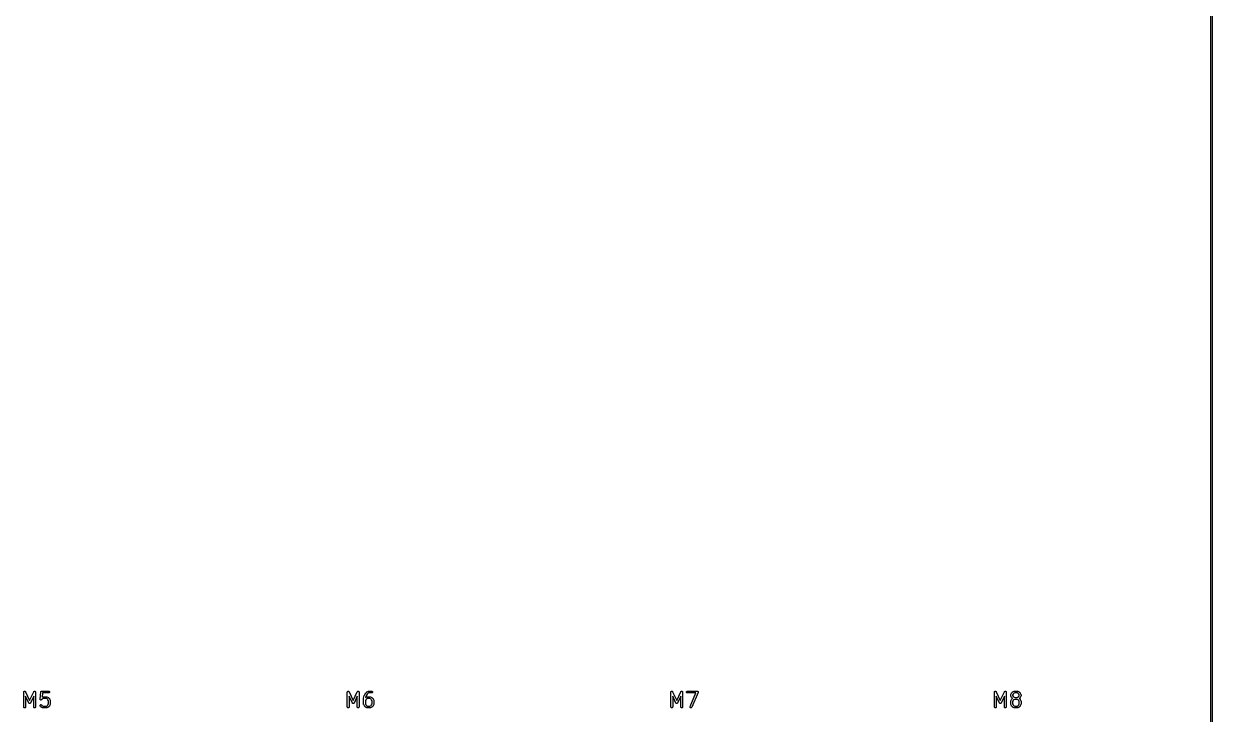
# Model space of a CAD drawing. Extents: x 25 to 346, y -457 to -16.
# Drawn here: x 203.2 to 345.5, y -319.2 to -236.5 of the extents above; entities that cross this region are included whole.
import ezdxf

# ---------------------------------------------------------------- set-up
doc = ezdxf.new("R2010")
doc.units = 0
doc.header["$MEASUREMENT"] = 0
doc.layers.add('BLACK', color=7, linetype='CONTINUOUS')

msp = doc.modelspace()

# ---------------------------------------------------------------- linework, layer by layer
at = {"layer": 'Black'}
for p, q in [((345.365, -456.49), (345.365, -16.585)), ((345.515, -16.51), (345.515, -456.565)), ((203.24, -316.526), (203.243, -316.512)), ((203.24, -318.304), (203.24, -316.526)), ((203.243, -316.512), (203.244, -316.498)), ((203.244, -316.498), (203.246, -316.494)), ((203.246, -316.494), (203.247, -316.489)), ((203.247, -316.489), (203.254, -316.477)), ((203.254, -316.477), (203.26, -316.464)), ((203.26, -316.464), (203.263, -316.461)), ((203.263, -316.461), (203.265, -316.457)), ((203.265, -316.457), (203.276, -316.448)), ((203.276, -316.448), (203.286, -316.438)), ((203.286, -316.438), (203.291, -316.436)), ((203.291, -316.436), (203.294, -316.433)), ((203.294, -316.433), (203.307, -316.428)), ((203.307, -316.428), (203.32, -316.422)), ((203.32, -316.422), (203.325, -316.422)), ((203.325, -316.422), (203.329, -316.42)), ((203.329, -316.42), (203.344, -316.42)), ((203.344, -316.42), (203.358, -316.419)), ((203.358, -316.419), (203.362, -316.42)), ((203.362, -316.42), (203.367, -316.42)), ((203.367, -316.42), (203.38, -316.425)), ((203.38, -316.425), (203.394, -316.428)), ((203.394, -316.428), (203.398, -316.431)), ((203.398, -316.431), (203.402, -316.433)), ((203.402, -316.433), (203.413, -316.442)), ((203.413, -316.442), (203.424, -316.45)), ((203.424, -316.45), (203.427, -316.454)), ((203.427, -316.454), (203.431, -316.457)), ((203.431, -316.457), (203.438, -316.469)), ((203.438, -316.469), (203.446, -316.481)), ((203.446, -316.481), (203.941, -317.541)), ((203.843, -317.842), (203.456, -317.013)), ((203.456, -317.013), (203.456, -318.304)), ((203.941, -317.541), (204.436, -316.481)), ((204.426, -317.013), (204.039, -317.842)), ((204.426, -318.304), (204.426, -317.013)), ((204.436, -316.481), (204.444, -316.469)), ((204.444, -316.469), (204.451, -316.457)), ((204.451, -316.457), (204.454, -316.454)), ((204.454, -316.454), (204.457, -316.45)), ((204.457, -316.45), (204.469, -316.442)), ((204.469, -316.442), (204.48, -316.433)), ((204.48, -316.433), (204.484, -316.431)), ((204.484, -316.431), (204.488, -316.428)), ((204.488, -316.428), (204.502, -316.425)), ((204.502, -316.425), (204.515, -316.42)), ((204.515, -316.42), (204.52, -316.42)), ((204.52, -316.42), (204.524, -316.419)), ((204.524, -316.419), (204.538, -316.42)), ((204.538, -316.42), (204.552, -316.42)), ((204.552, -316.42), (204.557, -316.422)), ((204.557, -316.422), (204.561, -316.422)), ((204.561, -316.422), (204.574, -316.428)), ((204.574, -316.428), (204.587, -316.433)), ((204.587, -316.433), (204.591, -316.436)), ((204.591, -316.436), (204.595, -316.438)), ((204.595, -316.438), (204.605, -316.448)), ((204.605, -316.448), (204.616, -316.457)), ((204.616, -316.457), (204.619, -316.461)), ((204.619, -316.461), (204.622, -316.464)), ((204.622, -316.464), (204.628, -316.477)), ((204.628, -316.477), (204.635, -316.489)), ((204.635, -316.489), (204.636, -316.494)), ((204.636, -316.494), (204.638, -316.498)), ((204.638, -316.498), (204.639, -316.512)), ((204.639, -316.512), (204.641, -316.526)), ((204.641, -316.526), (204.641, -318.304)), ((205.188, -317.362), (205.273, -316.516)), ((205.273, -316.516), (205.274, -316.512)), ((205.274, -316.508), (205.279, -316.494)), ((205.274, -316.512), (205.274, -316.508)), ((205.279, -316.494), (205.283, -316.48)), ((205.283, -316.48), (205.285, -316.476)), ((205.285, -316.476), (205.287, -316.472)), ((205.287, -316.472), (205.296, -316.461)), ((205.296, -316.461), (205.305, -316.449)), ((205.305, -316.449), (205.308, -316.447)), ((205.308, -316.447), (205.311, -316.444)), ((205.311, -316.444), (205.324, -316.436)), ((205.324, -316.436), (205.336, -316.428)), ((205.336, -316.428), (205.34, -316.427)), ((205.34, -316.427), (205.343, -316.425)), ((205.343, -316.425), (205.358, -316.422)), ((205.358, -316.422), (205.372, -316.419)), ((205.372, -316.419), (205.376, -316.419)), ((205.376, -316.419), (205.38, -316.418)), ((205.38, -316.418), (206.227, -316.418)), ((205.478, -316.634), (205.427, -317.144)), ((205.427, -317.144), (205.501, -317.107)), ((206.227, -316.634), (205.478, -316.634)), ((205.501, -317.107), (205.507, -317.105)), ((205.507, -317.105), (205.513, -317.102)), ((205.513, -317.102), (205.525, -317.1)), ((205.525, -317.1), (205.537, -317.096)), ((205.537, -317.096), (205.543, -317.097)), ((205.543, -317.097), (205.55, -317.096)), ((205.55, -317.096), (205.973, -317.096)), ((205.973, -317.096), (205.979, -317.097)), ((205.979, -317.097), (205.985, -317.096)), ((205.985, -317.096), (205.997, -317.1)), ((205.997, -317.1), (206.01, -317.102)), ((206.01, -317.102), (206.015, -317.105)), ((206.015, -317.105), (206.021, -317.107)), ((206.021, -317.107), (206.19, -317.192)), ((206.19, -317.192), (206.204, -317.202)), ((206.204, -317.202), (206.218, -317.212)), ((206.218, -317.212), (206.303, -317.297)), ((206.227, -316.418), (206.264, -316.425)), ((206.264, -316.628), (206.227, -316.634)), ((206.264, -316.425), (206.296, -316.444)), ((206.296, -316.609), (206.264, -316.628)), ((206.296, -316.444), (206.32, -316.472)), ((206.32, -316.58), (206.296, -316.609)), ((206.32, -316.472), (206.333, -316.508)), ((206.333, -316.545), (206.32, -316.58)), ((206.333, -316.508), (206.333, -316.545)), ((241.975, -316.526), (241.978, -316.512)), ((241.975, -318.304), (241.975, -316.526)), ((241.978, -316.512), (241.979, -316.498)), ((241.979, -316.498), (241.981, -316.494)), ((241.981, -316.494), (241.982, -316.489)), ((241.982, -316.489), (241.989, -316.477)), ((241.989, -316.477), (241.995, -316.464)), ((241.995, -316.464), (241.998, -316.461)), ((241.998, -316.461), (242, -316.457)), ((242, -316.457), (242.011, -316.448)), ((242.011, -316.448), (242.021, -316.438)), ((242.021, -316.438), (242.026, -316.436)), ((242.026, -316.436), (242.029, -316.433)), ((242.029, -316.433), (242.042, -316.428)), ((242.042, -316.428), (242.055, -316.422)), ((242.055, -316.422), (242.06, -316.422)), ((242.06, -316.422), (242.064, -316.42)), ((242.064, -316.42), (242.079, -316.42)), ((242.079, -316.42), (242.093, -316.419)), ((242.093, -316.419), (242.097, -316.42)), ((242.097, -316.42), (242.102, -316.42)), ((242.102, -316.42), (242.115, -316.425)), ((242.115, -316.425), (242.129, -316.428)), ((242.129, -316.428), (242.133, -316.431)), ((242.133, -316.431), (242.137, -316.433)), ((242.137, -316.433), (242.148, -316.442)), ((242.148, -316.442), (242.159, -316.45)), ((242.159, -316.45), (242.162, -316.454)), ((242.162, -316.454), (242.166, -316.457)), ((242.166, -316.457), (242.173, -316.469)), ((242.173, -316.469), (242.181, -316.481)), ((242.181, -316.481), (242.676, -317.541)), ((242.578, -317.842), (242.191, -317.013)), ((242.191, -317.013), (242.191, -318.304)), ((242.676, -317.541), (243.171, -316.481)), ((243.161, -317.013), (242.774, -317.842)), ((243.161, -318.304), (243.161, -317.013)), ((243.171, -316.481), (243.179, -316.469)), ((243.179, -316.469), (243.186, -316.457)), ((243.186, -316.457), (243.189, -316.454)), ((243.189, -316.454), (243.192, -316.45)), ((243.192, -316.45), (243.204, -316.442)), ((243.204, -316.442), (243.215, -316.433)), ((243.215, -316.433), (243.219, -316.431)), ((243.219, -316.431), (243.223, -316.428)), ((243.223, -316.428), (243.237, -316.425)), ((243.237, -316.425), (243.25, -316.42)), ((243.25, -316.42), (243.255, -316.42)), ((243.255, -316.42), (243.259, -316.419)), ((243.259, -316.419), (243.273, -316.42)), ((243.273, -316.42), (243.287, -316.42)), ((243.287, -316.42), (243.292, -316.422)), ((243.292, -316.422), (243.296, -316.422)), ((243.296, -316.422), (243.309, -316.428)), ((243.309, -316.428), (243.322, -316.433)), ((243.322, -316.433), (243.326, -316.436)), ((243.326, -316.436), (243.33, -316.438)), ((243.33, -316.438), (243.34, -316.448)), ((243.34, -316.448), (243.351, -316.457)), ((243.351, -316.457), (243.354, -316.461)), ((243.354, -316.461), (243.357, -316.464)), ((243.357, -316.464), (243.363, -316.477)), ((243.363, -316.477), (243.37, -316.489)), ((243.37, -316.489), (243.371, -316.494)), ((243.371, -316.494), (243.373, -316.498)), ((243.373, -316.498), (243.374, -316.512)), ((243.374, -316.512), (243.376, -316.526)), ((243.376, -316.526), (243.376, -318.304)), ((243.925, -317.275), (243.926, -317.262)), ((243.926, -317.262), (244.01, -316.923)), ((244.01, -316.923), (244.018, -316.907)), ((244.018, -316.907), (244.025, -316.89)), ((244.025, -316.89), (244.195, -316.636)), ((244.215, -316.994), (244.168, -317.184)), ((244.168, -317.184), (244.321, -317.107)), ((244.195, -316.636), (244.202, -316.628)), ((244.202, -316.628), (244.208, -316.619)), ((244.208, -316.619), (244.293, -316.535)), ((244.368, -316.764), (244.215, -316.994)), ((244.293, -316.535), (244.307, -316.525)), ((244.307, -316.525), (244.321, -316.514)), ((244.321, -316.514), (244.49, -316.43)), ((244.321, -317.107), (244.327, -317.105)), ((244.327, -317.105), (244.332, -317.102)), ((244.332, -317.102), (244.345, -317.1)), ((244.345, -317.1), (244.357, -317.096)), ((244.357, -317.096), (244.363, -317.097)), ((244.363, -317.097), (244.369, -317.096)), ((244.433, -316.7), (244.368, -316.764)), ((244.369, -317.096), (244.708, -317.096)), ((244.564, -316.634), (244.433, -316.7)), ((244.49, -316.43), (244.496, -316.428)), ((244.496, -316.428), (244.502, -316.425)), ((244.502, -316.425), (244.514, -316.423)), ((244.514, -316.423), (244.526, -316.419)), ((244.526, -316.419), (244.532, -316.419)), ((244.532, -316.419), (244.539, -316.418)), ((244.539, -316.418), (244.877, -316.418)), ((244.877, -316.634), (244.564, -316.634)), ((244.708, -317.096), (244.714, -317.097)), ((244.714, -317.097), (244.72, -317.096)), ((244.72, -317.096), (244.732, -317.1)), ((244.732, -317.1), (244.745, -317.102)), ((244.745, -317.102), (244.75, -317.105)), ((244.75, -317.105), (244.756, -317.107)), ((244.756, -317.107), (244.925, -317.192)), ((244.877, -316.418), (244.914, -316.425)), ((244.914, -316.628), (244.877, -316.634)), ((244.914, -316.425), (244.947, -316.444)), ((244.947, -316.609), (244.914, -316.628)), ((244.925, -317.192), (244.939, -317.202)), ((244.939, -317.202), (244.953, -317.212)), ((244.947, -316.444), (244.971, -316.472)), ((244.971, -316.58), (244.947, -316.609)), ((244.953, -317.212), (245.038, -317.297)), ((244.971, -316.472), (244.983, -316.508)), ((244.983, -316.545), (244.971, -316.58)), ((244.983, -316.508), (244.983, -316.545)), ((280.71, -316.526), (280.713, -316.512)), ((280.71, -318.304), (280.71, -316.526)), ((280.713, -316.512), (280.714, -316.498)), ((280.714, -316.498), (280.716, -316.494)), ((280.716, -316.494), (280.717, -316.489)), ((280.717, -316.489), (280.724, -316.477)), ((280.724, -316.477), (280.73, -316.464)), ((280.73, -316.464), (280.733, -316.461)), ((280.733, -316.461), (280.735, -316.457)), ((280.735, -316.457), (280.746, -316.448)), ((280.746, -316.448), (280.756, -316.438)), ((280.756, -316.438), (280.761, -316.436)), ((280.761, -316.436), (280.764, -316.433)), ((280.764, -316.433), (280.777, -316.428)), ((280.777, -316.428), (280.79, -316.422)), ((280.79, -316.422), (280.795, -316.422)), ((280.795, -316.422), (280.799, -316.42)), ((280.799, -316.42), (280.814, -316.42)), ((280.814, -316.42), (280.828, -316.419)), ((280.828, -316.419), (280.832, -316.42)), ((280.832, -316.42), (280.837, -316.42)), ((280.837, -316.42), (280.85, -316.425)), ((280.85, -316.425), (280.864, -316.428)), ((280.864, -316.428), (280.868, -316.431)), ((280.868, -316.431), (280.872, -316.433)), ((280.872, -316.433), (280.883, -316.442)), ((280.883, -316.442), (280.894, -316.45)), ((280.894, -316.45), (280.897, -316.454)), ((280.897, -316.454), (280.901, -316.457)), ((280.901, -316.457), (280.908, -316.469)), ((280.908, -316.469), (280.916, -316.481)), ((280.916, -316.481), (281.411, -317.541)), ((281.313, -317.842), (280.926, -317.013)), ((280.926, -317.013), (280.926, -318.304)), ((281.411, -317.541), (281.906, -316.481)), ((281.896, -317.013), (281.509, -317.842)), ((281.896, -318.304), (281.896, -317.013)), ((281.906, -316.481), (281.914, -316.469)), ((281.914, -316.469), (281.921, -316.457)), ((281.921, -316.457), (281.924, -316.454)), ((281.924, -316.454), (281.927, -316.45)), ((281.927, -316.45), (281.939, -316.442)), ((281.939, -316.442), (281.95, -316.433)), ((281.95, -316.433), (281.954, -316.431)), ((281.954, -316.431), (281.958, -316.428)), ((281.958, -316.428), (281.972, -316.425)), ((281.972, -316.425), (281.985, -316.42)), ((281.985, -316.42), (281.99, -316.42)), ((281.99, -316.42), (281.994, -316.419)), ((281.994, -316.419), (282.008, -316.42)), ((282.008, -316.42), (282.022, -316.42)), ((282.022, -316.42), (282.027, -316.422)), ((282.027, -316.422), (282.031, -316.422)), ((282.031, -316.422), (282.044, -316.428)), ((282.044, -316.428), (282.057, -316.433)), ((282.057, -316.433), (282.061, -316.436)), ((282.061, -316.436), (282.065, -316.438)), ((282.065, -316.438), (282.075, -316.448)), ((282.075, -316.448), (282.086, -316.457)), ((282.086, -316.457), (282.089, -316.461)), ((282.089, -316.461), (282.092, -316.464)), ((282.092, -316.464), (282.098, -316.477)), ((282.098, -316.477), (282.105, -316.489)), ((282.105, -316.489), (282.106, -316.494)), ((282.106, -316.494), (282.108, -316.498)), ((282.108, -316.498), (282.109, -316.512)), ((282.109, -316.512), (282.111, -316.526)), ((282.111, -316.526), (282.111, -318.304)), ((282.575, -316.508), (282.587, -316.472)), ((282.575, -316.545), (282.575, -316.508)), ((282.587, -316.58), (282.575, -316.545)), ((282.587, -316.472), (282.611, -316.444)), ((282.611, -316.609), (282.587, -316.58)), ((282.611, -316.444), (282.644, -316.425)), ((282.644, -316.628), (282.611, -316.609)), ((282.644, -316.425), (282.681, -316.418)), ((282.681, -316.634), (282.644, -316.628)), ((282.681, -316.418), (283.866, -316.418)), ((283.702, -316.634), (282.681, -316.634)), ((283.005, -318.262), (283.702, -316.634)), ((283.965, -316.569), (283.203, -318.347)), ((283.866, -316.418), (283.878, -316.421)), ((283.878, -316.421), (283.891, -316.421)), ((283.891, -316.421), (283.897, -316.424)), ((283.897, -316.424), (283.903, -316.425)), ((283.903, -316.425), (283.914, -316.431)), ((283.914, -316.431), (283.925, -316.436)), ((283.925, -316.436), (283.93, -316.44)), ((283.93, -316.44), (283.936, -316.444)), ((283.936, -316.444), (283.944, -316.453)), ((283.944, -316.453), (283.953, -316.462)), ((283.953, -316.462), (283.956, -316.467)), ((283.956, -316.467), (283.96, -316.472)), ((283.96, -316.472), (283.964, -316.484)), ((283.964, -316.484), (283.97, -316.495)), ((283.968, -316.557), (283.965, -316.569)), ((283.972, -316.545), (283.968, -316.557)), ((283.97, -316.495), (283.97, -316.502)), ((283.97, -316.502), (283.972, -316.508)), ((283.972, -316.508), (283.972, -316.52)), ((283.972, -316.52), (283.974, -316.532)), ((283.974, -316.532), (283.972, -316.539)), ((283.972, -316.539), (283.972, -316.545)), ((319.445, -316.526), (319.448, -316.512)), ((319.445, -318.304), (319.445, -316.526)), ((319.448, -316.512), (319.449, -316.498)), ((319.449, -316.498), (319.451, -316.494)), ((319.451, -316.494), (319.452, -316.489)), ((319.452, -316.489), (319.459, -316.477)), ((319.459, -316.477), (319.465, -316.464)), ((319.465, -316.464), (319.468, -316.461)), ((319.468, -316.461), (319.47, -316.457)), ((319.47, -316.457), (319.481, -316.448)), ((319.481, -316.448), (319.491, -316.438)), ((319.491, -316.438), (319.496, -316.436)), ((319.496, -316.436), (319.499, -316.433)), ((319.499, -316.433), (319.512, -316.428)), ((319.512, -316.428), (319.525, -316.422)), ((319.525, -316.422), (319.53, -316.422)), ((319.53, -316.422), (319.534, -316.42)), ((319.534, -316.42), (319.549, -316.42)), ((319.549, -316.42), (319.563, -316.419)), ((319.563, -316.419), (319.567, -316.42)), ((319.567, -316.42), (319.572, -316.42)), ((319.572, -316.42), (319.585, -316.425)), ((319.585, -316.425), (319.599, -316.428)), ((319.599, -316.428), (319.603, -316.431)), ((319.603, -316.431), (319.607, -316.433)), ((319.607, -316.433), (319.618, -316.442)), ((319.618, -316.442), (319.629, -316.45)), ((319.629, -316.45), (319.632, -316.454)), ((319.632, -316.454), (319.636, -316.457)), ((319.636, -316.457), (319.643, -316.469)), ((319.643, -316.469), (319.651, -316.481)), ((319.651, -316.481), (320.146, -317.541)), ((320.048, -317.842), (319.661, -317.013)), ((319.661, -317.013), (319.661, -318.304)), ((320.146, -317.541), (320.641, -316.481)), ((320.631, -317.013), (320.244, -317.842)), ((320.631, -318.304), (320.631, -317.013)), ((320.641, -316.481), (320.649, -316.469)), ((320.649, -316.469), (320.656, -316.457)), ((320.656, -316.457), (320.659, -316.454)), ((320.659, -316.454), (320.662, -316.45)), ((320.662, -316.45), (320.674, -316.442)), ((320.674, -316.442), (320.685, -316.433)), ((320.685, -316.433), (320.689, -316.431)), ((320.689, -316.431), (320.693, -316.428)), ((320.693, -316.428), (320.707, -316.425)), ((320.707, -316.425), (320.72, -316.42)), ((320.72, -316.42), (320.725, -316.42)), ((320.725, -316.42), (320.729, -316.419)), ((320.729, -316.419), (320.743, -316.42)), ((320.743, -316.42), (320.757, -316.42)), ((320.757, -316.42), (320.762, -316.422)), ((320.762, -316.422), (320.766, -316.422)), ((320.766, -316.422), (320.779, -316.428)), ((320.779, -316.428), (320.792, -316.433)), ((320.792, -316.433), (320.796, -316.436)), ((320.796, -316.436), (320.8, -316.438)), ((320.8, -316.438), (320.81, -316.448)), ((320.81, -316.448), (320.821, -316.457)), ((320.821, -316.457), (320.824, -316.461)), ((320.824, -316.461), (320.827, -316.464)), ((320.827, -316.464), (320.833, -316.477)), ((320.833, -316.477), (320.84, -316.489)), ((320.84, -316.489), (320.841, -316.494)), ((320.841, -316.494), (320.843, -316.498)), ((320.843, -316.498), (320.844, -316.512)), ((320.844, -316.512), (320.846, -316.526)), ((320.846, -316.526), (320.846, -318.304)), ((321.393, -316.853), (321.397, -316.841)), ((321.394, -316.859), (321.393, -316.853)), ((321.393, -316.865), (321.394, -316.859)), ((321.393, -316.95), (321.393, -316.865)), ((321.394, -316.956), (321.393, -316.95)), ((321.393, -316.962), (321.394, -316.956)), ((321.397, -316.974), (321.393, -316.962)), ((321.397, -316.841), (321.399, -316.828)), ((321.399, -316.987), (321.397, -316.974)), ((321.399, -316.828), (321.402, -316.823)), ((321.402, -316.992), (321.399, -316.987)), ((321.402, -316.823), (321.404, -316.817)), ((321.404, -316.998), (321.402, -316.992)), ((321.404, -316.817), (321.489, -316.647)), ((321.489, -317.167), (321.404, -316.998)), ((321.489, -316.647), (321.499, -316.634)), ((321.499, -317.181), (321.489, -317.167)), ((321.499, -316.634), (321.509, -316.619)), ((321.509, -317.195), (321.499, -317.181)), ((321.509, -316.619), (321.594, -316.535)), ((321.594, -317.28), (321.509, -317.195)), ((321.594, -316.535), (321.608, -316.525)), ((321.608, -316.525), (321.622, -316.514)), ((321.674, -316.76), (321.608, -316.89)), ((321.608, -316.89), (321.608, -316.924)), ((321.608, -316.924), (321.674, -317.055)), ((321.622, -316.514), (321.791, -316.43)), ((321.734, -316.7), (321.674, -316.76)), ((321.674, -317.055), (321.734, -317.115)), ((321.865, -316.634), (321.734, -316.7)), ((321.734, -317.115), (321.865, -317.18)), ((321.791, -316.43), (321.797, -316.428)), ((321.797, -316.428), (321.802, -316.425)), ((321.802, -316.425), (321.815, -316.423)), ((321.815, -316.423), (321.827, -316.419)), ((321.827, -316.419), (321.833, -316.419)), ((321.833, -316.419), (321.839, -316.418)), ((321.839, -316.418), (322.178, -316.418)), ((322.152, -316.634), (321.865, -316.634)), ((321.865, -317.18), (322.152, -317.18)), ((322.283, -316.7), (322.152, -316.634)), ((322.152, -317.18), (322.283, -317.115)), ((322.178, -316.418), (322.184, -316.419)), ((322.184, -316.419), (322.19, -316.419)), ((322.19, -316.419), (322.202, -316.423)), ((322.202, -316.423), (322.215, -316.425)), ((322.215, -316.425), (322.22, -316.428)), ((322.22, -316.428), (322.226, -316.43)), ((322.226, -316.43), (322.395, -316.514)), ((322.343, -316.76), (322.283, -316.7)), ((322.283, -317.115), (322.343, -317.055)), ((322.409, -316.89), (322.343, -316.76)), ((322.343, -317.055), (322.409, -316.924)), ((322.395, -316.514), (322.409, -316.525)), ((322.409, -316.525), (322.423, -316.535)), ((322.409, -316.924), (322.409, -316.89)), ((322.423, -316.535), (322.508, -316.619)), ((322.508, -317.195), (322.423, -317.28)), ((322.508, -316.619), (322.518, -316.633)), ((322.518, -317.181), (322.508, -317.195)), ((322.518, -316.633), (322.528, -316.647)), ((322.528, -317.167), (322.518, -317.181)), ((322.528, -316.647), (322.613, -316.817)), ((322.613, -316.998), (322.528, -317.167)), ((322.613, -316.817), (322.615, -316.823)), ((322.615, -316.992), (322.613, -316.998)), ((322.615, -316.823), (322.618, -316.828)), ((322.618, -316.987), (322.615, -316.992)), ((322.618, -316.828), (322.62, -316.841)), ((322.62, -316.974), (322.618, -316.987)), ((322.62, -316.841), (322.624, -316.853)), ((322.624, -316.962), (322.62, -316.974)), ((322.624, -316.853), (322.623, -316.859)), ((322.623, -316.859), (322.624, -316.865)), ((322.624, -316.95), (322.623, -316.956)), ((322.623, -316.956), (322.624, -316.962)), ((322.624, -316.865), (322.624, -316.95)), ((203.247, -318.341), (203.24, -318.304)), ((203.265, -318.374), (203.247, -318.341)), ((203.294, -318.398), (203.265, -318.374)), ((203.329, -318.411), (203.294, -318.398)), ((203.367, -318.411), (203.329, -318.411)), ((203.402, -318.398), (203.367, -318.411)), ((203.431, -318.374), (203.402, -318.398)), ((203.45, -318.341), (203.431, -318.374)), ((203.456, -318.304), (203.45, -318.341)), ((203.848, -317.85), (203.843, -317.842)), ((203.852, -317.858), (203.848, -317.85)), ((203.859, -317.865), (203.852, -317.858)), ((203.865, -317.873), (203.859, -317.865)), ((203.872, -317.878), (203.865, -317.873)), ((203.879, -317.885), (203.872, -317.878)), ((203.887, -317.889), (203.879, -317.885)), ((203.895, -317.894), (203.887, -317.889)), ((203.904, -317.897), (203.895, -317.894)), ((203.913, -317.901), (203.904, -317.897)), ((203.922, -317.901), (203.913, -317.901)), ((203.931, -317.904), (203.922, -317.901)), ((203.941, -317.903), (203.931, -317.904)), ((203.95, -317.904), (203.941, -317.903)), ((203.959, -317.901), (203.95, -317.904)), ((203.969, -317.901), (203.959, -317.901)), ((203.977, -317.897), (203.969, -317.901)), ((203.986, -317.894), (203.977, -317.897)), ((203.994, -317.889), (203.986, -317.894)), ((204.003, -317.885), (203.994, -317.889)), ((204.009, -317.878), (204.003, -317.885)), ((204.017, -317.873), (204.009, -317.878)), ((204.023, -317.865), (204.017, -317.873)), ((204.029, -317.858), (204.023, -317.865)), ((204.033, -317.85), (204.029, -317.858)), ((204.039, -317.842), (204.033, -317.85)), ((204.432, -318.341), (204.426, -318.304)), ((204.451, -318.374), (204.432, -318.341)), ((204.48, -318.398), (204.451, -318.374)), ((204.515, -318.411), (204.48, -318.398)), ((204.552, -318.411), (204.515, -318.411)), ((204.587, -318.398), (204.552, -318.411)), ((204.616, -318.374), (204.587, -318.398)), ((204.635, -318.341), (204.616, -318.374)), ((204.641, -318.304), (204.635, -318.341)), ((205.188, -317.363), (205.188, -317.362)), ((205.188, -317.364), (205.188, -317.363)), ((205.19, -317.382), (205.188, -317.364)), ((205.188, -318.144), (205.191, -318.107)), ((205.198, -318.181), (205.188, -318.144)), ((205.191, -317.4), (205.19, -317.382)), ((205.191, -317.401), (205.191, -317.4)), ((205.191, -317.4), (205.191, -317.4)), ((205.199, -317.417), (205.191, -317.401)), ((205.191, -318.107), (205.207, -318.073)), ((205.219, -318.211), (205.198, -318.181)), ((205.206, -317.434), (205.199, -317.417)), ((205.207, -317.434), (205.206, -317.434)), ((205.207, -317.435), (205.207, -317.434)), ((205.22, -317.448), (205.207, -317.435)), ((205.207, -318.073), (205.234, -318.047)), ((205.304, -318.296), (205.219, -318.211)), ((205.232, -317.461), (205.22, -317.448)), ((205.233, -317.461), (205.232, -317.461)), ((205.234, -317.461), (205.233, -317.461)), ((205.25, -317.469), (205.234, -317.461)), ((205.234, -318.047), (205.268, -318.031)), ((205.266, -317.477), (205.25, -317.469)), ((205.267, -317.477), (205.266, -317.477)), ((205.268, -317.477), (205.267, -317.477)), ((205.286, -317.479), (205.268, -317.477)), ((205.268, -318.031), (205.305, -318.027)), ((205.304, -317.481), (205.286, -317.479)), ((205.305, -317.481), (205.304, -317.48)), ((205.304, -317.48), (205.304, -317.481)), ((205.318, -318.306), (205.304, -318.296)), ((205.322, -317.476), (205.305, -317.481)), ((205.305, -318.027), (205.341, -318.037)), ((205.332, -318.316), (205.318, -318.306)), ((205.34, -317.471), (205.322, -317.476)), ((205.501, -318.401), (205.332, -318.316)), ((205.341, -317.471), (205.34, -317.471)), ((205.34, -317.471), (205.34, -317.471)), ((205.356, -317.46), (205.341, -317.471)), ((205.341, -318.037), (205.372, -318.059)), ((205.371, -317.45), (205.356, -317.46)), ((205.372, -317.449), (205.371, -317.45)), ((205.371, -317.45), (205.371, -317.45)), ((205.444, -317.377), (205.372, -317.449)), ((205.372, -318.059), (205.444, -318.131)), ((205.575, -317.312), (205.444, -317.377)), ((205.444, -318.131), (205.575, -318.196)), ((205.507, -318.403), (205.501, -318.401)), ((205.513, -318.406), (205.507, -318.403)), ((205.525, -318.408), (205.513, -318.406)), ((205.537, -318.412), (205.525, -318.408)), ((205.543, -318.411), (205.537, -318.412)), ((205.55, -318.412), (205.543, -318.411)), ((205.973, -318.412), (205.55, -318.412)), ((205.947, -317.312), (205.575, -317.312)), ((205.575, -318.196), (205.947, -318.196)), ((206.078, -317.377), (205.947, -317.312)), ((205.947, -318.196), (206.078, -318.131)), ((205.979, -318.411), (205.973, -318.412)), ((205.985, -318.412), (205.979, -318.411)), ((205.997, -318.408), (205.985, -318.412)), ((206.01, -318.406), (205.997, -318.408)), ((206.015, -318.403), (206.01, -318.406)), ((206.021, -318.401), (206.015, -318.403)), ((206.19, -318.316), (206.021, -318.401)), ((206.138, -317.437), (206.078, -317.377)), ((206.078, -318.131), (206.138, -318.071)), ((206.204, -317.568), (206.138, -317.437)), ((206.138, -318.071), (206.204, -317.94)), ((206.204, -318.306), (206.19, -318.316)), ((206.204, -317.94), (206.204, -317.568)), ((206.218, -318.296), (206.204, -318.306)), ((206.303, -318.211), (206.218, -318.296)), ((206.303, -317.297), (206.313, -317.311)), ((206.313, -318.197), (206.303, -318.211)), ((206.313, -317.311), (206.323, -317.325)), ((206.323, -318.183), (206.313, -318.197)), ((206.323, -317.325), (206.408, -317.494)), ((206.408, -318.014), (206.323, -318.183)), ((206.408, -317.494), (206.41, -317.5)), ((206.41, -318.008), (206.408, -318.014)), ((206.41, -317.5), (206.413, -317.505)), ((206.413, -318.003), (206.41, -318.008)), ((206.413, -317.505), (206.415, -317.518)), ((206.415, -317.99), (206.413, -318.003)), ((206.415, -317.518), (206.419, -317.53)), ((206.419, -317.978), (206.415, -317.99)), ((206.419, -317.53), (206.418, -317.536)), ((206.418, -317.536), (206.419, -317.542)), ((206.419, -317.966), (206.418, -317.972)), ((206.418, -317.972), (206.419, -317.978)), ((206.419, -317.542), (206.419, -317.966)), ((241.982, -318.341), (241.975, -318.304)), ((242, -318.374), (241.982, -318.341)), ((242.029, -318.398), (242, -318.374)), ((242.064, -318.411), (242.029, -318.398)), ((242.102, -318.411), (242.064, -318.411)), ((242.137, -318.398), (242.102, -318.411)), ((242.166, -318.374), (242.137, -318.398)), ((242.185, -318.341), (242.166, -318.374)), ((242.191, -318.304), (242.185, -318.341)), ((242.583, -317.85), (242.578, -317.842)), ((242.587, -317.858), (242.583, -317.85)), ((242.594, -317.865), (242.587, -317.858)), ((242.6, -317.873), (242.594, -317.865)), ((242.607, -317.878), (242.6, -317.873)), ((242.614, -317.885), (242.607, -317.878)), ((242.622, -317.889), (242.614, -317.885)), ((242.63, -317.894), (242.622, -317.889)), ((242.639, -317.897), (242.63, -317.894)), ((242.648, -317.901), (242.639, -317.897)), ((242.657, -317.901), (242.648, -317.901)), ((242.666, -317.904), (242.657, -317.901)), ((242.676, -317.903), (242.666, -317.904)), ((242.685, -317.904), (242.676, -317.903)), ((242.694, -317.901), (242.685, -317.904)), ((242.704, -317.901), (242.694, -317.901)), ((242.712, -317.897), (242.704, -317.901)), ((242.721, -317.894), (242.712, -317.897)), ((242.729, -317.889), (242.721, -317.894)), ((242.738, -317.885), (242.729, -317.889)), ((242.744, -317.878), (242.738, -317.885)), ((242.752, -317.873), (242.744, -317.878)), ((242.758, -317.865), (242.752, -317.873)), ((242.764, -317.858), (242.758, -317.865)), ((242.768, -317.85), (242.764, -317.858)), ((242.774, -317.842), (242.768, -317.85)), ((243.167, -318.341), (243.161, -318.304)), ((243.186, -318.374), (243.167, -318.341)), ((243.215, -318.398), (243.186, -318.374)), ((243.25, -318.411), (243.215, -318.398)), ((243.287, -318.411), (243.25, -318.411)), ((243.322, -318.398), (243.287, -318.411)), ((243.351, -318.374), (243.322, -318.398)), ((243.37, -318.341), (243.351, -318.374)), ((243.376, -318.304), (243.37, -318.341)), ((243.923, -317.288), (243.925, -317.275)), ((243.923, -317.966), (243.923, -317.288)), ((243.924, -317.972), (243.923, -317.966)), ((243.923, -317.978), (243.924, -317.972)), ((243.927, -317.99), (243.923, -317.978)), ((243.929, -318.003), (243.927, -317.99)), ((243.932, -318.008), (243.929, -318.003)), ((243.934, -318.014), (243.932, -318.008)), ((244.019, -318.183), (243.934, -318.014)), ((244.029, -318.197), (244.019, -318.183)), ((244.039, -318.211), (244.029, -318.197)), ((244.124, -318.296), (244.039, -318.211)), ((244.138, -318.306), (244.124, -318.296)), ((244.204, -317.437), (244.138, -317.568)), ((244.138, -317.568), (244.138, -317.94)), ((244.138, -317.94), (244.204, -318.071)), ((244.152, -318.316), (244.138, -318.306)), ((244.321, -318.401), (244.152, -318.316)), ((244.264, -317.377), (244.204, -317.437)), ((244.204, -318.071), (244.264, -318.131)), ((244.395, -317.312), (244.264, -317.377)), ((244.264, -318.131), (244.395, -318.196)), ((244.327, -318.403), (244.321, -318.401)), ((244.332, -318.406), (244.327, -318.403)), ((244.345, -318.408), (244.332, -318.406)), ((244.357, -318.412), (244.345, -318.408)), ((244.363, -318.411), (244.357, -318.412)), ((244.369, -318.412), (244.363, -318.411)), ((244.708, -318.412), (244.369, -318.412)), ((244.682, -317.312), (244.395, -317.312)), ((244.395, -318.196), (244.682, -318.196)), ((244.813, -317.377), (244.682, -317.312)), ((244.682, -318.196), (244.813, -318.131)), ((244.714, -318.411), (244.708, -318.412)), ((244.72, -318.412), (244.714, -318.411)), ((244.732, -318.408), (244.72, -318.412)), ((244.745, -318.406), (244.732, -318.408)), ((244.75, -318.403), (244.745, -318.406)), ((244.756, -318.401), (244.75, -318.403)), ((244.925, -318.316), (244.756, -318.401)), ((244.873, -317.437), (244.813, -317.377)), ((244.813, -318.131), (244.873, -318.071)), ((244.939, -317.568), (244.873, -317.437)), ((244.873, -318.071), (244.939, -317.94)), ((244.939, -318.306), (244.925, -318.316)), ((244.939, -317.94), (244.939, -317.568)), ((244.953, -318.296), (244.939, -318.306)), ((245.038, -318.211), (244.953, -318.296)), ((245.038, -317.297), (245.048, -317.311)), ((245.048, -318.197), (245.038, -318.211)), ((245.048, -317.311), (245.058, -317.325)), ((245.058, -318.183), (245.048, -318.197)), ((245.058, -317.325), (245.143, -317.494)), ((245.143, -318.014), (245.058, -318.183)), ((245.143, -317.494), (245.145, -317.5)), ((245.145, -318.008), (245.143, -318.014)), ((245.145, -317.5), (245.148, -317.505)), ((245.148, -318.003), (245.145, -318.008)), ((245.148, -317.505), (245.15, -317.518)), ((245.15, -317.99), (245.148, -318.003)), ((245.15, -317.518), (245.154, -317.53)), ((245.154, -317.978), (245.15, -317.99)), ((245.154, -317.53), (245.153, -317.536)), ((245.153, -317.536), (245.154, -317.542)), ((245.154, -317.966), (245.153, -317.972)), ((245.153, -317.972), (245.154, -317.978)), ((245.154, -317.542), (245.154, -317.966)), ((280.717, -318.341), (280.71, -318.304)), ((280.735, -318.374), (280.717, -318.341)), ((280.764, -318.398), (280.735, -318.374)), ((280.799, -318.411), (280.764, -318.398)), ((280.837, -318.411), (280.799, -318.411)), ((280.872, -318.398), (280.837, -318.411)), ((280.901, -318.374), (280.872, -318.398)), ((280.92, -318.341), (280.901, -318.374)), ((280.926, -318.304), (280.92, -318.341)), ((281.318, -317.85), (281.313, -317.842)), ((281.322, -317.858), (281.318, -317.85)), ((281.329, -317.865), (281.322, -317.858)), ((281.335, -317.873), (281.329, -317.865)), ((281.342, -317.878), (281.335, -317.873)), ((281.349, -317.885), (281.342, -317.878)), ((281.357, -317.889), (281.349, -317.885)), ((281.365, -317.894), (281.357, -317.889)), ((281.374, -317.897), (281.365, -317.894)), ((281.383, -317.901), (281.374, -317.897)), ((281.392, -317.901), (281.383, -317.901)), ((281.401, -317.904), (281.392, -317.901)), ((281.411, -317.903), (281.401, -317.904)), ((281.42, -317.904), (281.411, -317.903)), ((281.429, -317.901), (281.42, -317.904)), ((281.439, -317.901), (281.429, -317.901)), ((281.447, -317.897), (281.439, -317.901)), ((281.456, -317.894), (281.447, -317.897)), ((281.464, -317.889), (281.456, -317.894)), ((281.473, -317.885), (281.464, -317.889)), ((281.479, -317.878), (281.473, -317.885)), ((281.487, -317.873), (281.479, -317.878)), ((281.493, -317.865), (281.487, -317.873)), ((281.499, -317.858), (281.493, -317.865)), ((281.503, -317.85), (281.499, -317.858)), ((281.509, -317.842), (281.503, -317.85)), ((281.902, -318.341), (281.896, -318.304)), ((281.921, -318.374), (281.902, -318.341)), ((281.95, -318.398), (281.921, -318.374)), ((281.985, -318.411), (281.95, -318.398)), ((282.022, -318.411), (281.985, -318.411)), ((282.057, -318.398), (282.022, -318.411)), ((282.086, -318.374), (282.057, -318.398)), ((282.105, -318.341), (282.086, -318.374)), ((282.111, -318.304), (282.105, -318.341)), ((282.996, -318.298), (283.005, -318.262)), ((283.001, -318.336), (282.996, -318.298)), ((283.018, -318.369), (283.001, -318.336)), ((283.045, -318.395), (283.018, -318.369)), ((283.08, -318.409), (283.045, -318.395)), ((283.117, -318.412), (283.08, -318.409)), ((283.153, -318.401), (283.117, -318.412)), ((283.183, -318.378), (283.153, -318.401)), ((283.203, -318.347), (283.183, -318.378)), ((319.452, -318.341), (319.445, -318.304)), ((319.47, -318.374), (319.452, -318.341)), ((319.499, -318.398), (319.47, -318.374)), ((319.534, -318.411), (319.499, -318.398)), ((319.572, -318.411), (319.534, -318.411)), ((319.607, -318.398), (319.572, -318.411)), ((319.636, -318.374), (319.607, -318.398)), ((319.655, -318.341), (319.636, -318.374)), ((319.661, -318.304), (319.655, -318.341)), ((320.053, -317.85), (320.048, -317.842)), ((320.057, -317.858), (320.053, -317.85)), ((320.064, -317.865), (320.057, -317.858)), ((320.07, -317.873), (320.064, -317.865)), ((320.077, -317.878), (320.07, -317.873)), ((320.084, -317.885), (320.077, -317.878)), ((320.092, -317.889), (320.084, -317.885)), ((320.1, -317.894), (320.092, -317.889)), ((320.109, -317.897), (320.1, -317.894)), ((320.118, -317.901), (320.109, -317.897)), ((320.127, -317.901), (320.118, -317.901)), ((320.136, -317.904), (320.127, -317.901)), ((320.146, -317.903), (320.136, -317.904)), ((320.155, -317.904), (320.146, -317.903)), ((320.164, -317.901), (320.155, -317.904)), ((320.174, -317.901), (320.164, -317.901)), ((320.182, -317.897), (320.174, -317.901)), ((320.191, -317.894), (320.182, -317.897)), ((320.199, -317.889), (320.191, -317.894)), ((320.208, -317.885), (320.199, -317.889)), ((320.214, -317.878), (320.208, -317.885)), ((320.222, -317.873), (320.214, -317.878)), ((320.228, -317.865), (320.222, -317.873)), ((320.234, -317.858), (320.228, -317.865)), ((320.238, -317.85), (320.234, -317.858)), ((320.244, -317.842), (320.238, -317.85)), ((320.637, -318.341), (320.631, -318.304)), ((320.656, -318.374), (320.637, -318.341)), ((320.685, -318.398), (320.656, -318.374)), ((320.72, -318.411), (320.685, -318.398)), ((320.757, -318.411), (320.72, -318.411)), ((320.792, -318.398), (320.757, -318.411)), ((320.821, -318.374), (320.792, -318.398)), ((320.84, -318.341), (320.821, -318.374)), ((320.846, -318.304), (320.84, -318.341)), ((321.393, -317.615), (321.397, -317.603)), ((321.394, -317.621), (321.393, -317.615)), ((321.393, -317.627), (321.394, -317.621)), ((321.393, -317.966), (321.393, -317.627)), ((321.394, -317.972), (321.393, -317.966)), ((321.393, -317.978), (321.394, -317.972)), ((321.397, -317.99), (321.393, -317.978)), ((321.397, -317.603), (321.399, -317.59)), ((321.399, -318.003), (321.397, -317.99)), ((321.399, -317.59), (321.402, -317.585)), ((321.402, -318.008), (321.399, -318.003)), ((321.402, -317.585), (321.404, -317.579)), ((321.404, -318.014), (321.402, -318.008)), ((321.404, -317.579), (321.489, -317.409)), ((321.489, -318.183), (321.404, -318.014)), ((321.489, -317.409), (321.499, -317.396)), ((321.499, -318.197), (321.489, -318.183)), ((321.499, -317.396), (321.509, -317.381)), ((321.509, -318.211), (321.499, -318.197)), ((321.509, -317.381), (321.594, -317.297)), ((321.594, -318.296), (321.509, -318.211)), ((321.605, -317.288), (321.594, -317.28)), ((321.594, -317.297), (321.605, -317.288)), ((321.608, -318.306), (321.594, -318.296)), ((321.674, -317.522), (321.608, -317.652)), ((321.608, -317.652), (321.608, -317.94)), ((321.608, -317.94), (321.674, -318.071)), ((321.622, -318.316), (321.608, -318.306)), ((321.791, -318.401), (321.622, -318.316)), ((321.734, -317.462), (321.674, -317.522)), ((321.674, -318.071), (321.734, -318.131)), ((321.865, -317.396), (321.734, -317.462)), ((321.734, -318.131), (321.865, -318.196)), ((321.797, -318.403), (321.791, -318.401)), ((321.802, -318.406), (321.797, -318.403)), ((321.815, -318.408), (321.802, -318.406)), ((321.827, -318.412), (321.815, -318.408)), ((321.833, -318.411), (321.827, -318.412)), ((321.839, -318.412), (321.833, -318.411)), ((322.178, -318.412), (321.839, -318.412)), ((322.152, -317.396), (321.865, -317.396)), ((321.865, -318.196), (322.152, -318.196)), ((322.283, -317.462), (322.152, -317.396)), ((322.152, -318.196), (322.283, -318.131)), ((322.184, -318.411), (322.178, -318.412)), ((322.19, -318.412), (322.184, -318.411)), ((322.202, -318.408), (322.19, -318.412)), ((322.215, -318.406), (322.202, -318.408)), ((322.22, -318.403), (322.215, -318.406)), ((322.226, -318.401), (322.22, -318.403)), ((322.395, -318.316), (322.226, -318.401)), ((322.343, -317.522), (322.283, -317.462)), ((322.283, -318.131), (322.343, -318.071)), ((322.409, -317.652), (322.343, -317.522)), ((322.343, -318.071), (322.409, -317.94)), ((322.409, -318.306), (322.395, -318.316)), ((322.409, -317.94), (322.409, -317.652)), ((322.423, -318.296), (322.409, -318.306)), ((322.423, -317.28), (322.412, -317.288)), ((322.412, -317.288), (322.423, -317.297)), ((322.423, -317.297), (322.508, -317.381)), ((322.508, -318.211), (322.423, -318.296)), ((322.508, -317.381), (322.518, -317.395)), ((322.518, -318.197), (322.508, -318.211)), ((322.518, -317.395), (322.528, -317.409)), ((322.528, -318.183), (322.518, -318.197)), ((322.528, -317.409), (322.613, -317.579)), ((322.613, -318.014), (322.528, -318.183)), ((322.613, -317.579), (322.615, -317.585)), ((322.615, -318.008), (322.613, -318.014)), ((322.615, -317.585), (322.618, -317.59)), ((322.618, -318.003), (322.615, -318.008)), ((322.618, -317.59), (322.62, -317.603)), ((322.62, -317.99), (322.618, -318.003)), ((322.62, -317.603), (322.624, -317.615)), ((322.624, -317.978), (322.62, -317.99)), ((322.624, -317.615), (322.623, -317.621)), ((322.623, -317.621), (322.624, -317.627)), ((322.624, -317.966), (322.623, -317.972)), ((322.623, -317.972), (322.624, -317.978)), ((322.624, -317.627), (322.624, -317.966))]:
    msp.add_line(p, q, dxfattribs=at)

doc.saveas('drawing.dxf')
